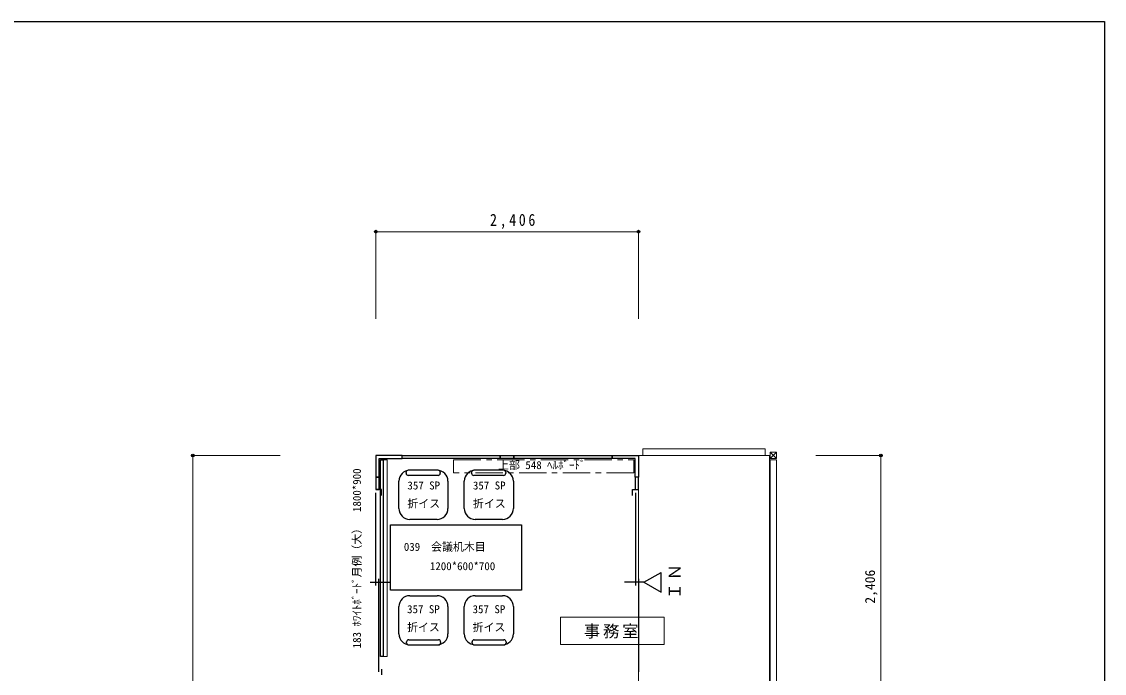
# Model space of a CAD drawing. Units: millimetres, scale not verified. Extents: x -9834 to 9831, y -7043 to 6939.
# Drawn here: x -89 to 9828, y 967 to 6939 of the extents above; entities that cross this region are included whole.
import ezdxf
from ezdxf.enums import TextEntityAlignment as Align

# ---------------------------------------------------------------- set-up
doc = ezdxf.new("R2010")
doc.units = ezdxf.units.MM
doc.header["$LTSCALE"] = 50
doc.header["$PDMODE"] = 32
doc.header["$PDSIZE"] = 25
doc.linetypes.add('CHAIN1', pattern=[8, 5, -1, 1, -1])
for name, color, linetype, lineweight in [('0-0', 7, 'Continuous', 25), ('0-1', 7, 'Continuous', 25), ('0-2', 7, 'Continuous', 25), ('0-A', 7, 'Continuous', 25)]:
    doc.layers.add(name, color=color, linetype=linetype, lineweight=lineweight)
doc.styles.add('ＭＳ ゴシック', font='')
doc.styles.get('ＭＳ ゴシック').set_extended_font_data('MS Gothic')

msp = doc.modelspace()

# ---------------------------------------------------------------- linework, layer by layer
at = {"layer": '0-0'}
msp.add_lwpolyline([(-9834.22, 6939.35), (9827.94, 6939.35), (9827.94, -7043.08)], dxfattribs=at)
at = {"layer": '0-1', "color": 4, "lineweight": 18}
for p, q in [((3154.75, 5014.71), (3154.75, 4214.71)), ((3154.75, 5014.71), (5560.75, 5014.71)), ((5560.75, 5014.71), (5560.75, 4214.71)), ((6765.75, 2934.71), (6825.75, 2994.71)), ((6765.75, 2994.71), (6825.75, 2934.71)), ((1479.75, 2964.71), (2279.75, 2964.71)), ((1479.75, -2435.29), (1479.75, 2964.71))]:
    msp.add_line(p, q, dxfattribs=at)
at = {"layer": '0-1'}
for p, q in [((3154.75, 2964.71), (3154.75, 2764.71)), ((3395.25, 2964.71), (3154.75, 2964.71)), ((3154.75, 2964.71), (3154.75, 2764.71)), ((3184.75, 2934.71), (3395.25, 2934.71)), ((3184.75, 2764.71), (3184.75, 2934.71)), ((3395.25, 2934.71), (3395.25, 2964.71)), ((3395.25, 2964.71), (4295.25, 2964.71)), ((3395.25, 2934.71), (3395.25, 2964.71)), ((4295.25, 2934.71), (3395.25, 2934.71)), ((4295.25, 2964.71), (4295.25, 2934.71)), ((4295.25, 2964.71), (4420.25, 2964.71)), ((4295.25, 2934.71), (4295.25, 2964.71)), ((4420.25, 2934.71), (4295.25, 2934.71)), ((4420.25, 2964.71), (5320.25, 2964.71)), ((4420.25, 2934.71), (4420.25, 2964.71)), ((4420.25, 2964.71), (4420.25, 2934.71)), ((5320.25, 2934.71), (4420.25, 2934.71)), ((5320.25, 2964.71), (5320.25, 2934.71)), ((5320.25, 2934.71), (5320.25, 2964.71)), ((5320.25, 2964.71), (5560.75, 2964.71)), ((5320.25, 2934.71), (5320.25, 2964.71)), ((5320.25, 2964.71), (5560.75, 2964.71)), ((5530.75, 2934.71), (5320.25, 2934.71)), ((5530.75, 2934.71), (5320.25, 2934.71)), ((5530.75, 2764.71), (5530.75, 2934.71)), ((5530.75, 2764.71), (5530.75, 2934.71)), ((5560.75, 2964.71), (5560.75, 2764.71)), ((5560.75, 2964.71), (5560.75, 2764.71)), ((3154.75, 2764.71), (3154.75, 2652.21)), ((3184.75, 2764.71), (3154.75, 2764.71)), ((3154.75, 2764.71), (3184.75, 2764.71)), ((3154.75, 2764.71), (3184.75, 2764.71)), ((3184.75, 2652.21), (3184.75, 2764.71)), ((5560.75, 2764.71), (5530.75, 2764.71)), ((5530.75, 2764.71), (5530.75, 2652.21)), ((5560.75, 2764.71), (5530.75, 2764.71)), ((5560.75, 2764.71), (5530.75, 2764.71)), ((5560.75, 2652.21), (5560.75, 2764.71)), ((3154.75, 2652.21), (3184.75, 2652.21)), ((3208.75, 2652.21), (3154.75, 2652.21)), ((3154.75, 1772.21), (3154.75, 2622.21)), ((3208.75, 2598.21), (3208.75, 2652.21)), ((5506.75, 2652.21), (5560.75, 2652.21)), ((5506.75, 2598.21), (5506.75, 2652.21)), ((5530.75, 2652.21), (5560.75, 2652.21)), ((5533.75, 2622.21), (5533.75, 1772.21)), ((3104.75, 1802.21), (3231.75, 1802.21)), ((3181.75, 982.21), (3181.75, 1832.21)), ((3231.75, 1802.21), (3281.75, 1802.21)), ((5483.75, 1802.21), (5433.75, 1802.21)), ((5610.75, 1802.21), (5483.75, 1802.21)), ((5560.75, 1832.21), (5560.75, 982.21)), ((3208.75, 1006.21), (3208.75, 952.21))]:
    msp.add_line(p, q, dxfattribs=at)
at = {"layer": '0-1', "color": 4, "lineweight": 18}
for points in [[(5600.75, 3024.71), (5600.75, 2964.71), (6720.75, 2964.71), (6720.75, 3024.71)], [(6765.75, 2994.71), (6765.75, 2934.71), (6825.75, 2934.71), (6825.75, 2994.71)], [(6760.75, 2964.71), (6760.75, 558.71), (5560.75, 558.71), (5560.75, 2964.71)], [(6765.75, 2922.71), (6765.75, 600.71), (6825.75, 600.71), (6825.75, 2922.71)]]:
    msp.add_lwpolyline(points, close=True, dxfattribs=at)
msp.add_lwpolyline([(7779.79, 558.71), (7779.79, 2964.71), (7186.05, 2964.71)], dxfattribs=at)
at = {"layer": '0-1', "color": 4}
for p in [(3154.75, 5014.71), (5560.75, 5014.71), (1479.75, 2964.71), (7779.79, 2964.71)]:
    msp.add_point(p, dxfattribs=at)
at = {"layer": '0-2', "color": 4, "lineweight": 18}
for p, q in [((3223.48, 2922.91), (3258.48, 2922.91)), ((3258.48, 1122.91), (3258.48, 2922.91)), ((3223.48, 1122.91), (3258.48, 1122.91))]:
    msp.add_line(p, q, dxfattribs=at)
at = {"layer": '0-2', "color": 4, "linetype": 'CHAIN1', "lineweight": 18}
for q in [(5517.77, 2923.98), (3867.77, 2803.98)]:
    msp.add_line((5517.77, 2803.98), q, dxfattribs=at)
at = {"layer": '0-2'}
for p, q in [((3432.66, 2801.82), (3432.66, 2808.39)), ((3724.93, 2828.39), (3452.66, 2828.39)), ((3724.93, 2781.82), (3452.66, 2781.82)), ((3744.93, 2808.39), (3744.93, 2801.82)), ((4032.66, 2801.82), (4032.66, 2808.39)), ((4324.93, 2828.39), (4052.66, 2828.39)), ((4324.93, 2781.82), (4052.66, 2781.82)), ((4344.93, 2808.39), (4344.93, 2801.82)), ((3365.91, 2478.39), (3365.91, 2728.39)), ((3815.91, 2728.39), (3815.91, 2478.39)), ((3965.91, 2478.39), (3965.91, 2728.39)), ((4415.91, 2728.39), (4415.91, 2478.39)), ((3290.91, 2328.39), (4490.91, 2328.39)), ((3290.91, 1728.39), (3290.91, 2328.39)), ((3715.91, 2378.39), (3465.91, 2378.39)), ((4315.91, 2378.39), (4065.91, 2378.39)), ((4490.91, 2328.39), (4490.91, 1728.39)), ((4490.91, 1728.39), (3290.91, 1728.39)), ((3465.91, 1678.39), (3715.91, 1678.39)), ((4065.91, 1678.39), (4315.91, 1678.39)), ((3365.91, 1328.39), (3365.91, 1578.39)), ((3815.91, 1578.39), (3815.91, 1328.39)), ((3965.91, 1328.39), (3965.91, 1578.39)), ((4415.91, 1578.39), (4415.91, 1328.39)), ((3436.88, 1248.39), (3436.88, 1254.96)), ((3456.88, 1274.96), (3729.15, 1274.96)), ((3456.88, 1228.39), (3729.15, 1228.39)), ((3749.15, 1254.96), (3749.15, 1248.39)), ((4036.88, 1248.39), (4036.88, 1254.96)), ((4056.88, 1274.96), (4329.15, 1274.96)), ((4056.88, 1228.39), (4329.15, 1228.39)), ((4349.15, 1254.96), (4349.15, 1248.39))]:
    msp.add_line(p, q, dxfattribs=at)
msp.add_lwpolyline([(3223.48, 1122.91), (3198.48, 1122.91), (3198.48, 2922.91), (3223.48, 2922.91)], close=True, dxfattribs=at)
at = {"layer": '0-2', "color": 4, "linetype": 'CHAIN1', "lineweight": 18}
msp.add_lwpolyline([(3867.77, 2803.98), (3867.77, 2923.98), (5517.77, 2923.98)], dxfattribs=at)
at = {"layer": '0-2', "color": 4, "lineweight": 18}
msp.add_lwpolyline([(4847.52, 1231.62), (5797.52, 1231.62), (5797.52, 1481.62), (4847.52, 1481.62)], close=True, dxfattribs=at)
at = {"layer": '0-2'}
for centre, radius, start, end in [((3465.91, 2728.39), 100, 90, 180), ((3452.66, 2808.39), 20, 90, 180), ((3452.66, 2801.82), 20, 180, 270), ((3715.91, 2728.39), 100, 0, 90), ((3724.93, 2808.39), 20, 0, 90), ((3724.93, 2801.82), 20, 270, 0), ((4065.91, 2728.39), 100, 90, 180), ((4052.66, 2808.39), 20, 90, 180), ((4052.66, 2801.82), 20, 180, 270), ((4315.91, 2728.39), 100, 0, 90), ((4324.93, 2808.39), 20, 0, 90), ((4324.93, 2801.82), 20, 270, 0), ((3465.91, 2478.39), 100, 180, 270), ((3715.91, 2478.39), 100, 270, 0), ((4065.91, 2478.39), 100, 180, 270), ((4315.91, 2478.39), 100, 270, 0), ((3465.91, 1578.39), 100, 90, 180), ((3715.91, 1578.39), 100, 0, 90), ((4065.91, 1578.39), 100, 90, 180), ((4315.91, 1578.39), 100, 0, 90), ((3465.91, 1328.39), 100, 180, 270), ((3715.91, 1328.39), 100, 270, 0), ((4065.91, 1328.39), 100, 180, 270), ((4315.91, 1328.39), 100, 270, 0), ((3456.88, 1254.96), 20, 90, 180), ((3456.88, 1248.39), 20, 180, 270), ((3729.15, 1254.96), 20, 0, 90), ((3729.15, 1248.39), 20, 270, 0), ((4056.88, 1254.96), 20, 90, 180), ((4056.88, 1248.39), 20, 180, 270), ((4329.15, 1254.96), 20, 0, 90), ((4329.15, 1248.39), 20, 270, 0)]:
    msp.add_arc(centre, radius, start, end, dxfattribs=at)
at = {"layer": '0-A'}
for p, q in [((5610.75, 1802.21), (5767.59, 1892.76)), ((5767.59, 1711.65), (5767.59, 1892.76)), ((5610.75, 1802.21), (5767.59, 1711.65))]:
    msp.add_line(p, q, dxfattribs=at)

# ---------------------------------------------------------------- texts
at = {"layer": '0-1', "color": 4, "style": 'ＭＳ ゴシック'}
msp.add_text('2,406', height=91.64, rotation=90, dxfattribs=at).set_placement((7754.79, 1605.46), align=Align.BOTTOM_LEFT)
at = {"layer": '0-1', "insert": (4201.5, 5039.71), "char_height": 110, "attachment_point": 7, "style": 'ＭＳ ゴシック'}
msp.add_mtext('\\T1.38;\\W0.85;2,406', dxfattribs=at)
at = {"layer": '0-2', "color": 4, "style": 'ＭＳ ゴシック'}
for s, p in [('上部 548 ﾍﾙﾎﾞｰﾄﾞ', (4275.29, 2816.92)), ('357 SP', (3444.69, 2630.13)), ('357 SP', (4044.69, 2630.13)), ('折イス', (3444.69, 2464.19)), ('折イス', (4044.69, 2464.19)), ('039\u3000会議机木目', (3411.96, 2067.88)), ('1200*600*700', (3650.57, 1890.85)), ('357 SP', (3441.78, 1496.66)), ('357 SP', (4041.78, 1496.66)), ('折イス', (3441.78, 1330.72)), ('折イス', (4041.78, 1330.72))]:
    msp.add_text(s, height=73.31, dxfattribs=at).set_placement(p, align=Align.BOTTOM_LEFT)
msp.add_text('183 ﾎﾜｲﾄﾎﾞｰﾄﾞ月例（大）\u30001800*900', height=73.31, rotation=90, dxfattribs=at).set_placement((3040.72, 1196.59), align=Align.BOTTOM_LEFT)
at = {"layer": '0-2', "insert": (5060.56, 1285.84), "char_height": 110, "attachment_point": 7, "style": 'ＭＳ ゴシック'}
msp.add_mtext('\\T1.17;事務室', dxfattribs=at)
at = {"layer": '0-A', "insert": (5947.91, 1644.58), "char_height": 110, "attachment_point": 7, "rotation": 90, "style": 'ＭＳ ゴシック'}
msp.add_mtext('\\T1.17;ＩＮ', dxfattribs=at)

doc.saveas('drawing.dxf')
